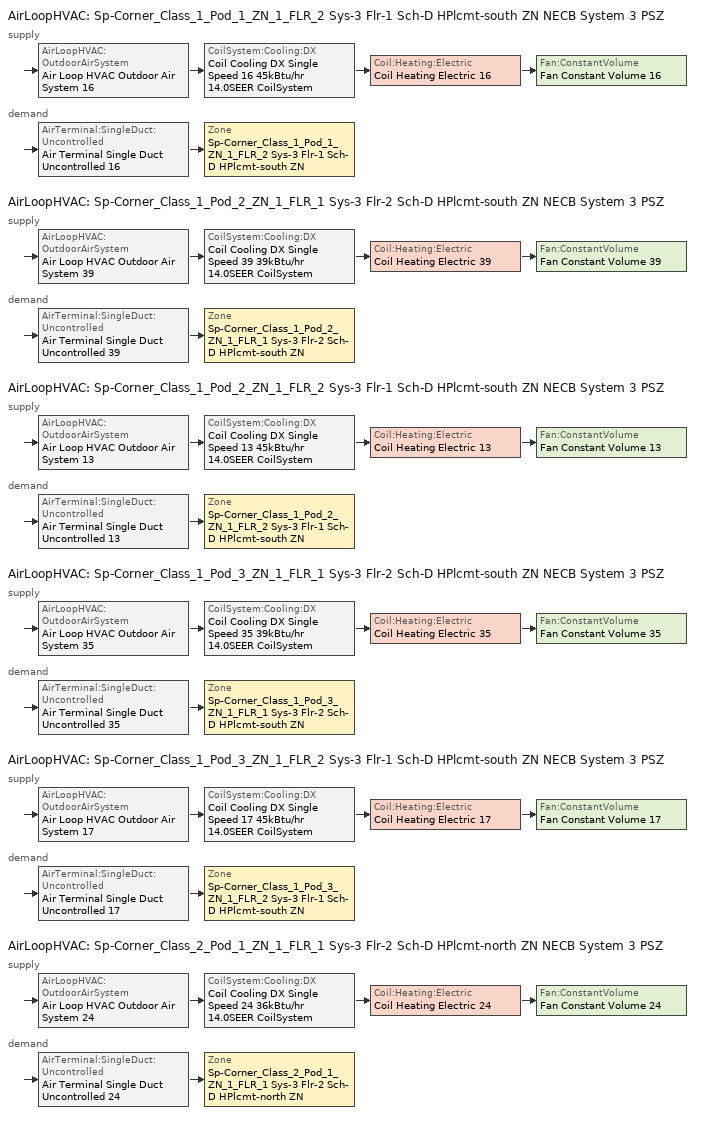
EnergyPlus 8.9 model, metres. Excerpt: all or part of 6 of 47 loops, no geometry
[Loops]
AirLoopHVAC 'Sp-Corner_Class_1_Pod_1_ZN_1_FLR_2 Sys-3 Flr-1 Sch-D HPlcmt-south ZN NECB System 3 PSZ'
 supply: AirLoopHVAC:OutdoorAirSystem 'Air Loop HVAC Outdoor Air System 16' > CoilSystem:Cooling:DX 'Coil Cooling DX Single Speed 16 45kBtu/hr 14.0SEER CoilSystem' > Coil:Heating:Electric 'Coil Heating Electric 16' > Fan:ConstantVolume 'Fan Constant Volume 16'
 demand: AirTerminal:SingleDuct:Uncontrolled 'Air Terminal Single Duct Uncontrolled 16' > Zone 'Sp-Corner_Class_1_Pod_1_ZN_1_FLR_2 Sys-3 Flr-1 Sch-D HPlcmt-south ZN'
AirLoopHVAC 'Sp-Corner_Class_1_Pod_2_ZN_1_FLR_1 Sys-3 Flr-2 Sch-D HPlcmt-south ZN NECB System 3 PSZ'
 supply: AirLoopHVAC:OutdoorAirSystem 'Air Loop HVAC Outdoor Air System 39' > CoilSystem:Cooling:DX 'Coil Cooling DX Single Speed 39 39kBtu/hr 14.0SEER CoilSystem' > Coil:Heating:Electric 'Coil Heating Electric 39' > Fan:ConstantVolume 'Fan Constant Volume 39'
 demand: AirTerminal:SingleDuct:Uncontrolled 'Air Terminal Single Duct Uncontrolled 39' > Zone 'Sp-Corner_Class_1_Pod_2_ZN_1_FLR_1 Sys-3 Flr-2 Sch-D HPlcmt-south ZN'
AirLoopHVAC 'Sp-Corner_Class_1_Pod_2_ZN_1_FLR_2 Sys-3 Flr-1 Sch-D HPlcmt-south ZN NECB System 3 PSZ'
 supply: AirLoopHVAC:OutdoorAirSystem 'Air Loop HVAC Outdoor Air System 13' > CoilSystem:Cooling:DX 'Coil Cooling DX Single Speed 13 45kBtu/hr 14.0SEER CoilSystem' > Coil:Heating:Electric 'Coil Heating Electric 13' > Fan:ConstantVolume 'Fan Constant Volume 13'
 demand: AirTerminal:SingleDuct:Uncontrolled 'Air Terminal Single Duct Uncontrolled 13' > Zone 'Sp-Corner_Class_1_Pod_2_ZN_1_FLR_2 Sys-3 Flr-1 Sch-D HPlcmt-south ZN'
AirLoopHVAC 'Sp-Corner_Class_1_Pod_3_ZN_1_FLR_1 Sys-3 Flr-2 Sch-D HPlcmt-south ZN NECB System 3 PSZ'
 supply: AirLoopHVAC:OutdoorAirSystem 'Air Loop HVAC Outdoor Air System 35' > CoilSystem:Cooling:DX 'Coil Cooling DX Single Speed 35 39kBtu/hr 14.0SEER CoilSystem' > Coil:Heating:Electric 'Coil Heating Electric 35' > Fan:ConstantVolume 'Fan Constant Volume 35'
 demand: AirTerminal:SingleDuct:Uncontrolled 'Air Terminal Single Duct Uncontrolled 35' > Zone 'Sp-Corner_Class_1_Pod_3_ZN_1_FLR_1 Sys-3 Flr-2 Sch-D HPlcmt-south ZN'
AirLoopHVAC 'Sp-Corner_Class_1_Pod_3_ZN_1_FLR_2 Sys-3 Flr-1 Sch-D HPlcmt-south ZN NECB System 3 PSZ'
 supply: AirLoopHVAC:OutdoorAirSystem 'Air Loop HVAC Outdoor Air System 17' > CoilSystem:Cooling:DX 'Coil Cooling DX Single Speed 17 45kBtu/hr 14.0SEER CoilSystem' > Coil:Heating:Electric 'Coil Heating Electric 17' > Fan:ConstantVolume 'Fan Constant Volume 17'
 demand: AirTerminal:SingleDuct:Uncontrolled 'Air Terminal Single Duct Uncontrolled 17' > Zone 'Sp-Corner_Class_1_Pod_3_ZN_1_FLR_2 Sys-3 Flr-1 Sch-D HPlcmt-south ZN'
AirLoopHVAC 'Sp-Corner_Class_2_Pod_1_ZN_1_FLR_1 Sys-3 Flr-2 Sch-D HPlcmt-north ZN NECB System 3 PSZ'
 supply: AirLoopHVAC:OutdoorAirSystem 'Air Loop HVAC Outdoor Air System 24' > CoilSystem:Cooling:DX 'Coil Cooling DX Single Speed 24 36kBtu/hr 14.0SEER CoilSystem' > Coil:Heating:Electric 'Coil Heating Electric 24' > Fan:ConstantVolume 'Fan Constant Volume 24'
 demand: AirTerminal:SingleDuct:Uncontrolled 'Air Terminal Single Duct Uncontrolled 24' > Zone 'Sp-Corner_Class_2_Pod_1_ZN_1_FLR_1 Sys-3 Flr-2 Sch-D HPlcmt-north ZN'
[DesignSpecification:OutdoorAir]
Space Function Classroom/lecture/training Ventilation: Outdoor Air Method=Sum; Outdoor Air Flow per Person {m3/s-person}=0; Outdoor Air Flow per Zone Floor Area {m3/s-m2}=0.00278384; Outdoor Air Flow per Zone {m3/s}=0; Outdoor Air Flow Air Changes per Hour {1/hr}=0
[DesignSpecification:ZoneAirDistribution] Zone Air Distribution Effectiveness in Cooling Mode=1; Zone Air Distribution Effectiveness in Heating Mode=1
Sp-Corner_Class_1_Pod_1_ZN_1_FLR_2 Sys-3 Flr-1 Sch-D HPlcmt-south ZN Design Spec Zone Air Dist; Sp-Corner_Class_1_Pod_2_ZN_1_FLR_1 Sys-3 Flr-2 Sch-D HPlcmt-south ZN Design Spec Zone Air Dist; Sp-Corner_Class_1_Pod_2_ZN_1_FLR_2 Sys-3 Flr-1 Sch-D HPlcmt-south ZN Design Spec Zone Air Dist; Sp-Corner_Class_1_Pod_3_ZN_1_FLR_1 Sys-3 Flr-2 Sch-D HPlcmt-south ZN Design Spec Zone Air Dist; Sp-Corner_Class_1_Pod_3_ZN_1_FLR_2 Sys-3 Flr-1 Sch-D HPlcmt-south ZN Design Spec Zone Air Dist; Sp-Corner_Class_2_Pod_1_ZN_1_FLR_1 Sys-3 Flr-2 Sch-D HPlcmt-north ZN Design Spec Zone Air Dist
[Sizing:Zone] Zone Cooling Design Supply Air Temperature Input Method=SupplyAirTemperature; Zone Cooling Design Supply Air Temperature {C}=13; Zone Cooling Design Supply Air Temperature Difference {deltaC}=11.11; Zone Heating Design Supply Air Temperature Input Method=SupplyAirTemperature; Zone Heating Design Supply Air Temperature {C}=43; Zone Heating Design Supply Air Temperature Difference {deltaC}=11.11; Zone Cooling Design Supply Air Humidity Ratio {kgWater/kgDryAir}=0.0085; Zone Heating Design Supply Air Humidity Ratio {kgWater/kgDryAir}=0.008; Design Specification Outdoor Air Object=Space Function Classroom/lecture/training Ventilation; Zone Heating Sizing Factor=1.3; Zone Cooling Sizing Factor=1.1; Cooling Design Air Flow Method=DesignDay; Cooling Design Air Flow Rate {m3/s}=0; Cooling Minimum Air Flow per Zone Floor Area {m3/s-m2}=0.000762; Cooling Minimum Air Flow {m3/s}=0; Cooling Minimum Air Flow Fraction=0; Heating Design Air Flow Method=DesignDay; Heating Design Air Flow Rate {m3/s}=0; Heating Maximum Air Flow per Zone Floor Area {m3/s-m2}=0.002032; Heating Maximum Air Flow {m3/s}=0.141576; Heating Maximum Air Flow Fraction=0.3; Account for Dedicated Outdoor Air System=No
Name | Design Specification Zone Air Distribution Object
Sp-Corner_Class_1_Pod_1_ZN_1_FLR_2 Sys-3 Flr-1 Sch-D HPlcmt-south ZN | Sp-Corner_Class_1_Pod_1_ZN_1_FLR_2 Sys-3 Flr-1 Sch-D HPlcmt-south ZN Design Spec Zone Air Dist
Sp-Corner_Class_1_Pod_2_ZN_1_FLR_1 Sys-3 Flr-2 Sch-D HPlcmt-south ZN | Sp-Corner_Class_1_Pod_2_ZN_1_FLR_1 Sys-3 Flr-2 Sch-D HPlcmt-south ZN Design Spec Zone Air Dist
Sp-Corner_Class_1_Pod_2_ZN_1_FLR_2 Sys-3 Flr-1 Sch-D HPlcmt-south ZN | Sp-Corner_Class_1_Pod_2_ZN_1_FLR_2 Sys-3 Flr-1 Sch-D HPlcmt-south ZN Design Spec Zone Air Dist
Sp-Corner_Class_1_Pod_3_ZN_1_FLR_1 Sys-3 Flr-2 Sch-D HPlcmt-south ZN | Sp-Corner_Class_1_Pod_3_ZN_1_FLR_1 Sys-3 Flr-2 Sch-D HPlcmt-south ZN Design Spec Zone Air Dist
Sp-Corner_Class_1_Pod_3_ZN_1_FLR_2 Sys-3 Flr-1 Sch-D HPlcmt-south ZN | Sp-Corner_Class_1_Pod_3_ZN_1_FLR_2 Sys-3 Flr-1 Sch-D HPlcmt-south ZN Design Spec Zone Air Dist
Sp-Corner_Class_2_Pod_1_ZN_1_FLR_1 Sys-3 Flr-2 Sch-D HPlcmt-north ZN | Sp-Corner_Class_2_Pod_1_ZN_1_FLR_1 Sys-3 Flr-2 Sch-D HPlcmt-north ZN Design Spec Zone Air Dist
[Sizing:System] Type of Load to Size On=Sensible; Design Outdoor Air Flow Rate {m3/s}=Autosize; Central Heating Maximum System Air Flow Ratio=1; Preheat Design Temperature {C}=7; Preheat Design Humidity Ratio {kgWater/kgDryAir}=0.008; Precool Design Temperature {C}=13; Precool Design Humidity Ratio {kgWater/kgDryAir}=0.008; Central Cooling Design Supply Air Temperature {C}=13; Central Heating Design Supply Air Temperature {C}=43; Type of Zone Sum to Use=NonCoincident; 100% Outdoor Air in Cooling=No; 100% Outdoor Air in Heating=No; Central Cooling Design Supply Air Humidity Ratio {kgWater/kgDryAir}=0.0085; Central Heating Design Supply Air Humidity Ratio {kgWater/kgDryAir}=0.008; Cooling Supply Air Flow Rate Method=DesignDay; Cooling Supply Air Flow Rate {m3/s}=0; Cooling Supply Air Flow Rate Per Floor Area {m3/s-m2}=0.00996765; Cooling Fraction of Autosized Cooling Supply Air Flow Rate=1; Cooling Supply Air Flow Rate Per Unit Cooling Capacity {m3/s-W}=3.94755e-05; Heating Supply Air Flow Rate Method=DesignDay; Heating Supply Air Flow Rate {m3/s}=0; Heating Supply Air Flow Rate Per Floor Area {m3/s-m2}=0.00996765; Heating Fraction of Autosized Heating Supply Air Flow Rate=1; Heating Fraction of Autosized Cooling Supply Air Flow Rate=1; Heating Supply Air Flow Rate Per Unit Heating Capacity {m3/s-W}=3.15882e-05; System Outdoor Air Method=ZoneSum; Zone Maximum Outdoor Air Fraction=1; Cooling Design Capacity Method=CoolingDesignCapacity; Cooling Design Capacity {W}=Autosize; Cooling Design Capacity Per Floor Area {W/m2}=234.7; Fraction of Autosized Cooling Design Capacity=1; Heating Design Capacity Method=HeatingDesignCapacity; Heating Design Capacity {W}=Autosize; Heating Design Capacity Per Floor Area {W/m2}=157; Fraction of Autosized Heating Design Capacity=1; Central Cooling Capacity Control Method=OnOff
Sp-Corner_Class_1_Pod_1_ZN_1_FLR_2 Sys-3 Flr-1 Sch-D HPlcmt-south ZN NECB System 3 PSZ; Sp-Corner_Class_1_Pod_2_ZN_1_FLR_1 Sys-3 Flr-2 Sch-D HPlcmt-south ZN NECB System 3 PSZ; Sp-Corner_Class_1_Pod_2_ZN_1_FLR_2 Sys-3 Flr-1 Sch-D HPlcmt-south ZN NECB System 3 PSZ; Sp-Corner_Class_1_Pod_3_ZN_1_FLR_1 Sys-3 Flr-2 Sch-D HPlcmt-south ZN NECB System 3 PSZ; Sp-Corner_Class_1_Pod_3_ZN_1_FLR_2 Sys-3 Flr-1 Sch-D HPlcmt-south ZN NECB System 3 PSZ; Sp-Corner_Class_2_Pod_1_ZN_1_FLR_1 Sys-3 Flr-2 Sch-D HPlcmt-north ZN NECB System 3 PSZ
[ZoneControl:Thermostat]
Name | Zone or ZoneList | Control Type Schedule | Control 1
Sp-Corner_Class_1_Pod_1_ZN_1_FLR_2 Sys-3 Flr-1 Sch-D HPlcmt-south ZN Thermostat | Sp-Corner_Class_1_Pod_1_ZN_1_FLR_2 Sys-3 Flr-1 Sch-D HPlcmt-south ZN | Sp-Corner_Class_1_Pod_1_ZN_1_FLR_2 Sys-3 Flr-1 Sch-D HPlcmt-south ZN Thermostat Schedule | Space Function Classroom/lecture/training Thermostat 34
Sp-Corner_Class_1_Pod_2_ZN_1_FLR_1 Sys-3 Flr-2 Sch-D HPlcmt-south ZN Thermostat | Sp-Corner_Class_1_Pod_2_ZN_1_FLR_1 Sys-3 Flr-2 Sch-D HPlcmt-south ZN | Sp-Corner_Class_1_Pod_2_ZN_1_FLR_1 Sys-3 Flr-2 Sch-D HPlcmt-south ZN Thermostat Schedule | Space Function Classroom/lecture/training Thermostat 48
Sp-Corner_Class_1_Pod_2_ZN_1_FLR_2 Sys-3 Flr-1 Sch-D HPlcmt-south ZN Thermostat | Sp-Corner_Class_1_Pod_2_ZN_1_FLR_2 Sys-3 Flr-1 Sch-D HPlcmt-south ZN | Sp-Corner_Class_1_Pod_2_ZN_1_FLR_2 Sys-3 Flr-1 Sch-D HPlcmt-south ZN Thermostat Schedule | Space Function Classroom/lecture/training Thermostat 31
Sp-Corner_Class_1_Pod_3_ZN_1_FLR_1 Sys-3 Flr-2 Sch-D HPlcmt-south ZN Thermostat | Sp-Corner_Class_1_Pod_3_ZN_1_FLR_1 Sys-3 Flr-2 Sch-D HPlcmt-south ZN | Sp-Corner_Class_1_Pod_3_ZN_1_FLR_1 Sys-3 Flr-2 Sch-D HPlcmt-south ZN Thermostat Schedule | Space Function Classroom/lecture/training Thermostat 44
Sp-Corner_Class_1_Pod_3_ZN_1_FLR_2 Sys-3 Flr-1 Sch-D HPlcmt-south ZN Thermostat | Sp-Corner_Class_1_Pod_3_ZN_1_FLR_2 Sys-3 Flr-1 Sch-D HPlcmt-south ZN | Sp-Corner_Class_1_Pod_3_ZN_1_FLR_2 Sys-3 Flr-1 Sch-D HPlcmt-south ZN Thermostat Schedule | Space Function Classroom/lecture/training Thermostat 35
Sp-Corner_Class_2_Pod_1_ZN_1_FLR_1 Sys-3 Flr-2 Sch-D HPlcmt-north ZN Thermostat | Sp-Corner_Class_2_Pod_1_ZN_1_FLR_1 Sys-3 Flr-2 Sch-D HPlcmt-north ZN | Sp-Corner_Class_2_Pod_1_ZN_1_FLR_1 Sys-3 Flr-2 Sch-D HPlcmt-north ZN Thermostat Schedule | Space Function Classroom/lecture/training Thermostat 38
[ThermostatSetpoint:DualSetpoint] Heating Setpoint Temperature Schedule=NECB-D-Thermostat Setpoint-Heating; Cooling Setpoint Temperature Schedule=NECB-D-Thermostat Setpoint-Cooling
Space Function Classroom/lecture/training Thermostat 34; Space Function Classroom/lecture/training Thermostat 48; Space Function Classroom/lecture/training Thermostat 31; Space Function Classroom/lecture/training Thermostat 44; Space Function Classroom/lecture/training Thermostat 35; Space Function Classroom/lecture/training Thermostat 38
[ZoneHVAC:Baseboard:Convective:Electric] Availability Schedule=Always On Discrete; Heating Design Capacity {W}=Autosize; Efficiency=1
Zone HVAC Baseboard Convective Electric 16; Zone HVAC Baseboard Convective Electric 39; Zone HVAC Baseboard Convective Electric 13; Zone HVAC Baseboard Convective Electric 35; Zone HVAC Baseboard Convective Electric 17; Zone HVAC Baseboard Convective Electric 24
[AirTerminal:SingleDuct:Uncontrolled] Availability Schedule=Always On Discrete; Maximum Air Flow Rate {m3/s}=AutoSize
Air Terminal Single Duct Uncontrolled 16; Air Terminal Single Duct Uncontrolled 39; Air Terminal Single Duct Uncontrolled 13; Air Terminal Single Duct Uncontrolled 35; Air Terminal Single Duct Uncontrolled 17; Air Terminal Single Duct Uncontrolled 24
[Zone equipment]
Sp-Corner_Class_1_Pod_1_ZN_1_FLR_2 Sys-3 Flr-1 Sch-D HPlcmt-south ZN: Air Terminal Single Duct Uncontrolled 16, Zone HVAC Baseboard Convective Electric 16
Sp-Corner_Class_1_Pod_2_ZN_1_FLR_1 Sys-3 Flr-2 Sch-D HPlcmt-south ZN: Air Terminal Single Duct Uncontrolled 39, Zone HVAC Baseboard Convective Electric 39
Sp-Corner_Class_1_Pod_2_ZN_1_FLR_2 Sys-3 Flr-1 Sch-D HPlcmt-south ZN: Air Terminal Single Duct Uncontrolled 13, Zone HVAC Baseboard Convective Electric 13
Sp-Corner_Class_1_Pod_3_ZN_1_FLR_1 Sys-3 Flr-2 Sch-D HPlcmt-south ZN: Air Terminal Single Duct Uncontrolled 35, Zone HVAC Baseboard Convective Electric 35
Sp-Corner_Class_1_Pod_3_ZN_1_FLR_2 Sys-3 Flr-1 Sch-D HPlcmt-south ZN: Air Terminal Single Duct Uncontrolled 17, Zone HVAC Baseboard Convective Electric 17
Sp-Corner_Class_2_Pod_1_ZN_1_FLR_1 Sys-3 Flr-2 Sch-D HPlcmt-north ZN: Air Terminal Single Duct Uncontrolled 24, Zone HVAC Baseboard Convective Electric 24
[Fan:ConstantVolume] Fan Total Efficiency=0.39975; Pressure Rise {Pa}=640; Maximum Flow Rate {m3/s}=AutoSize; Motor Efficiency=0.615; Motor In Airstream Fraction=1
Name | Availability Schedule
Fan Constant Volume 16 | Sp-Corner_Class_1_Pod_1_ZN_1_FLR_2 Sys-3 Flr-1 Sch-D HPlcmt-south ZN NECB System 3 PSZ Occ Sch
Fan Constant Volume 39 | Sp-Corner_Class_1_Pod_2_ZN_1_FLR_1 Sys-3 Flr-2 Sch-D HPlcmt-south ZN NECB System 3 PSZ Occ Sch
Fan Constant Volume 13 | Sp-Corner_Class_1_Pod_2_ZN_1_FLR_2 Sys-3 Flr-1 Sch-D HPlcmt-south ZN NECB System 3 PSZ Occ Sch
Fan Constant Volume 35 | Sp-Corner_Class_1_Pod_3_ZN_1_FLR_1 Sys-3 Flr-2 Sch-D HPlcmt-south ZN NECB System 3 PSZ Occ Sch
Fan Constant Volume 17 | Sp-Corner_Class_1_Pod_3_ZN_1_FLR_2 Sys-3 Flr-1 Sch-D HPlcmt-south ZN NECB System 3 PSZ Occ Sch
Fan Constant Volume 24 | Sp-Corner_Class_2_Pod_1_ZN_1_FLR_1 Sys-3 Flr-2 Sch-D HPlcmt-north ZN NECB System 3 PSZ Occ Sch
[Coil:Cooling:DX:SingleSpeed] Availability Schedule=Always On Discrete; Gross Rated Total Cooling Capacity {W}=Autosize; Gross Rated Sensible Heat Ratio=Autosize; Gross Rated Cooling COP {W/W}=3.8248; Rated Air Flow Rate {m3/s}=Autosize; Rated Evaporator Fan Power Per Volume Flow Rate {W/(m3/s)}=773.3; Condenser Type=AirCooled; Evaporative Condenser Effectiveness=0; Evaporative Condenser Air Flow Rate {m3/s}=Autosize; Evaporative Condenser Pump Rated Power Consumption {W}=Autosize; Crankcase Heater Capacity {W}=0; Maximum Outdoor Dry-Bulb Temperature for Crankcase Heater Operation {C}=0; Basin Heater Capacity {W/K}=0; Basin Heater Setpoint Temperature {C}=10
Name | Total Cooling Capacity Function of Temperature Curve | Total Cooling Capacity Function of Flow Fraction Curve | Energy Input Ratio Function of Temperature Curve | Energy Input Ratio Function of Flow Fraction Curve | Part Load Fraction Correlation Curve
Coil Cooling DX Single Speed 16 45kBtu/hr 14.0SEER | DXCOOL-NECB2011-REF-CAPFT 7 | DXCOOL-NECB2011-REF-CAPFFLOW 7 | DXCOOL-NECB2011-REF-COOLEIRFT 7 | DXCOOL-NECB2011-REF-COOLEIRFFLOW 7 | DXCOOL-NECB2011-REF-COOLPLFFPLR 7
Coil Cooling DX Single Speed 39 39kBtu/hr 14.0SEER | DXCOOL-NECB2011-REF-CAPFT 32 | DXCOOL-NECB2011-REF-CAPFFLOW 32 | DXCOOL-NECB2011-REF-COOLEIRFT 32 | DXCOOL-NECB2011-REF-COOLEIRFFLOW 32 | DXCOOL-NECB2011-REF-COOLPLFFPLR 32
Coil Cooling DX Single Speed 13 45kBtu/hr 14.0SEER | DXCOOL-NECB2011-REF-CAPFT 4 | DXCOOL-NECB2011-REF-CAPFFLOW 4 | DXCOOL-NECB2011-REF-COOLEIRFT 4 | DXCOOL-NECB2011-REF-COOLEIRFFLOW 4 | DXCOOL-NECB2011-REF-COOLPLFFPLR 4
Coil Cooling DX Single Speed 35 39kBtu/hr 14.0SEER | DXCOOL-NECB2011-REF-CAPFT 28 | DXCOOL-NECB2011-REF-CAPFFLOW 28 | DXCOOL-NECB2011-REF-COOLEIRFT 28 | DXCOOL-NECB2011-REF-COOLEIRFFLOW 28 | DXCOOL-NECB2011-REF-COOLPLFFPLR 28
Coil Cooling DX Single Speed 17 45kBtu/hr 14.0SEER | DXCOOL-NECB2011-REF-CAPFT 8 | DXCOOL-NECB2011-REF-CAPFFLOW 8 | DXCOOL-NECB2011-REF-COOLEIRFT 8 | DXCOOL-NECB2011-REF-COOLEIRFFLOW 8 | DXCOOL-NECB2011-REF-COOLPLFFPLR 8
Coil Cooling DX Single Speed 24 36kBtu/hr 14.0SEER | DXCOOL-NECB2011-REF-CAPFT 16 | DXCOOL-NECB2011-REF-CAPFFLOW 16 | DXCOOL-NECB2011-REF-COOLEIRFT 16 | DXCOOL-NECB2011-REF-COOLEIRFFLOW 16 | DXCOOL-NECB2011-REF-COOLPLFFPLR 16
[Coil:Heating:Electric] Availability Schedule=Always On Discrete; Efficiency=1; Nominal Capacity {W}=Autosize
Coil Heating Electric 16; Coil Heating Electric 39; Coil Heating Electric 13; Coil Heating Electric 35; Coil Heating Electric 17; Coil Heating Electric 24
[CoilSystem:Cooling:DX] Availability Schedule=Always On Discrete
Name | Cooling Coil
Coil Cooling DX Single Speed 16 45kBtu/hr 14.0SEER CoilSystem | Coil Cooling DX Single Speed 16 45kBtu/hr 14.0SEER
Coil Cooling DX Single Speed 39 39kBtu/hr 14.0SEER CoilSystem | Coil Cooling DX Single Speed 39 39kBtu/hr 14.0SEER
Coil Cooling DX Single Speed 13 45kBtu/hr 14.0SEER CoilSystem | Coil Cooling DX Single Speed 13 45kBtu/hr 14.0SEER
Coil Cooling DX Single Speed 35 39kBtu/hr 14.0SEER CoilSystem | Coil Cooling DX Single Speed 35 39kBtu/hr 14.0SEER
Coil Cooling DX Single Speed 17 45kBtu/hr 14.0SEER CoilSystem | Coil Cooling DX Single Speed 17 45kBtu/hr 14.0SEER
Coil Cooling DX Single Speed 24 36kBtu/hr 14.0SEER CoilSystem | Coil Cooling DX Single Speed 24 36kBtu/hr 14.0SEER
[Controller:OutdoorAir] Minimum Outdoor Air Flow Rate {m3/s}=0; Maximum Outdoor Air Flow Rate {m3/s}=Autosize; Economizer Control Type=NoEconomizer; Economizer Control Action Type=ModulateFlow; Economizer Maximum Limit Dry-Bulb Temperature {C}=28; Economizer Maximum Limit Enthalpy {J/kg}=64000; Economizer Minimum Limit Dry-Bulb Temperature {C}=-100; Lockout Type=NoLockout; Minimum Limit Type=FixedMinimum; High Humidity Control=No; Control High Indoor Humidity Based on Outdoor Humidity Ratio=Yes; Heat Recovery Bypass Control Type=BypassWhenWithinEconomizerLimits
Name | Minimum Outdoor Air Schedule | Mechanical Ventilation Controller
Controller Outdoor Air 16 | Sp-Corner_Class_1_Pod_1_ZN_1_FLR_2 Sys-3 Flr-1 Sch-D HPlcmt-south ZN NECB System 3 PSZ Occ Sch | Controller Mechanical Ventilation 16
Controller Outdoor Air 39 | Sp-Corner_Class_1_Pod_2_ZN_1_FLR_1 Sys-3 Flr-2 Sch-D HPlcmt-south ZN NECB System 3 PSZ Occ Sch | Controller Mechanical Ventilation 39
Controller Outdoor Air 13 | Sp-Corner_Class_1_Pod_2_ZN_1_FLR_2 Sys-3 Flr-1 Sch-D HPlcmt-south ZN NECB System 3 PSZ Occ Sch | Controller Mechanical Ventilation 13
Controller Outdoor Air 35 | Sp-Corner_Class_1_Pod_3_ZN_1_FLR_1 Sys-3 Flr-2 Sch-D HPlcmt-south ZN NECB System 3 PSZ Occ Sch | Controller Mechanical Ventilation 35
Controller Outdoor Air 17 | Sp-Corner_Class_1_Pod_3_ZN_1_FLR_2 Sys-3 Flr-1 Sch-D HPlcmt-south ZN NECB System 3 PSZ Occ Sch | Controller Mechanical Ventilation 17
Controller Outdoor Air 24 | Sp-Corner_Class_2_Pod_1_ZN_1_FLR_1 Sys-3 Flr-2 Sch-D HPlcmt-north ZN NECB System 3 PSZ Occ Sch | Controller Mechanical Ventilation 24
[Controller:MechanicalVentilation] Demand Controlled Ventilation=No; System Outdoor Air Method=ZoneSum; Design Specification Outdoor Air Object Name 1=Space Function Classroom/lecture/training Ventilation
Name | Availability Schedule | Zone 1 | Design Specification Zone Air Distribution Object Name 1
Controller Mechanical Ventilation 16 | Sp-Corner_Class_1_Pod_1_ZN_1_FLR_2 Sys-3 Flr-1 Sch-D HPlcmt-south ZN NECB System 3 PSZ Occ Sch | Sp-Corner_Class_1_Pod_1_ZN_1_FLR_2 Sys-3 Flr-1 Sch-D HPlcmt-south ZN | Sp-Corner_Class_1_Pod_1_ZN_1_FLR_2 Sys-3 Flr-1 Sch-D HPlcmt-south ZN Design Spec Zone Air Dist
Controller Mechanical Ventilation 39 | Sp-Corner_Class_1_Pod_2_ZN_1_FLR_1 Sys-3 Flr-2 Sch-D HPlcmt-south ZN NECB System 3 PSZ Occ Sch | Sp-Corner_Class_1_Pod_2_ZN_1_FLR_1 Sys-3 Flr-2 Sch-D HPlcmt-south ZN | Sp-Corner_Class_1_Pod_2_ZN_1_FLR_1 Sys-3 Flr-2 Sch-D HPlcmt-south ZN Design Spec Zone Air Dist
Controller Mechanical Ventilation 13 | Sp-Corner_Class_1_Pod_2_ZN_1_FLR_2 Sys-3 Flr-1 Sch-D HPlcmt-south ZN NECB System 3 PSZ Occ Sch | Sp-Corner_Class_1_Pod_2_ZN_1_FLR_2 Sys-3 Flr-1 Sch-D HPlcmt-south ZN | Sp-Corner_Class_1_Pod_2_ZN_1_FLR_2 Sys-3 Flr-1 Sch-D HPlcmt-south ZN Design Spec Zone Air Dist
Controller Mechanical Ventilation 35 | Sp-Corner_Class_1_Pod_3_ZN_1_FLR_1 Sys-3 Flr-2 Sch-D HPlcmt-south ZN NECB System 3 PSZ Occ Sch | Sp-Corner_Class_1_Pod_3_ZN_1_FLR_1 Sys-3 Flr-2 Sch-D HPlcmt-south ZN | Sp-Corner_Class_1_Pod_3_ZN_1_FLR_1 Sys-3 Flr-2 Sch-D HPlcmt-south ZN Design Spec Zone Air Dist
Controller Mechanical Ventilation 17 | Sp-Corner_Class_1_Pod_3_ZN_1_FLR_2 Sys-3 Flr-1 Sch-D HPlcmt-south ZN NECB System 3 PSZ Occ Sch | Sp-Corner_Class_1_Pod_3_ZN_1_FLR_2 Sys-3 Flr-1 Sch-D HPlcmt-south ZN | Sp-Corner_Class_1_Pod_3_ZN_1_FLR_2 Sys-3 Flr-1 Sch-D HPlcmt-south ZN Design Spec Zone Air Dist
Controller Mechanical Ventilation 24 | Sp-Corner_Class_2_Pod_1_ZN_1_FLR_1 Sys-3 Flr-2 Sch-D HPlcmt-north ZN NECB System 3 PSZ Occ Sch | Sp-Corner_Class_2_Pod_1_ZN_1_FLR_1 Sys-3 Flr-2 Sch-D HPlcmt-north ZN | Sp-Corner_Class_2_Pod_1_ZN_1_FLR_1 Sys-3 Flr-2 Sch-D HPlcmt-north ZN Design Spec Zone Air Dist
[AirLoopHVAC] Design Supply Air Flow Rate {m3/s}=AutoSize
Sp-Corner_Class_1_Pod_1_ZN_1_FLR_2 Sys-3 Flr-1 Sch-D HPlcmt-south ZN NECB System 3 PSZ; Sp-Corner_Class_1_Pod_2_ZN_1_FLR_1 Sys-3 Flr-2 Sch-D HPlcmt-south ZN NECB System 3 PSZ; Sp-Corner_Class_1_Pod_2_ZN_1_FLR_2 Sys-3 Flr-1 Sch-D HPlcmt-south ZN NECB System 3 PSZ; Sp-Corner_Class_1_Pod_3_ZN_1_FLR_1 Sys-3 Flr-2 Sch-D HPlcmt-south ZN NECB System 3 PSZ; Sp-Corner_Class_1_Pod_3_ZN_1_FLR_2 Sys-3 Flr-1 Sch-D HPlcmt-south ZN NECB System 3 PSZ; Sp-Corner_Class_2_Pod_1_ZN_1_FLR_1 Sys-3 Flr-2 Sch-D HPlcmt-north ZN NECB System 3 PSZ
[SetpointManager:SingleZone:Reheat] Control Variable=Temperature; Minimum Supply Air Temperature {C}=13; Maximum Supply Air Temperature {C}=43
Name | Control Zone
Setpoint Manager Single Zone Reheat 16 | Sp-Corner_Class_1_Pod_1_ZN_1_FLR_2 Sys-3 Flr-1 Sch-D HPlcmt-south ZN
Setpoint Manager Single Zone Reheat 39 | Sp-Corner_Class_1_Pod_2_ZN_1_FLR_1 Sys-3 Flr-2 Sch-D HPlcmt-south ZN
Setpoint Manager Single Zone Reheat 13 | Sp-Corner_Class_1_Pod_2_ZN_1_FLR_2 Sys-3 Flr-1 Sch-D HPlcmt-south ZN
Setpoint Manager Single Zone Reheat 35 | Sp-Corner_Class_1_Pod_3_ZN_1_FLR_1 Sys-3 Flr-2 Sch-D HPlcmt-south ZN
Setpoint Manager Single Zone Reheat 17 | Sp-Corner_Class_1_Pod_3_ZN_1_FLR_2 Sys-3 Flr-1 Sch-D HPlcmt-south ZN
Setpoint Manager Single Zone Reheat 24 | Sp-Corner_Class_2_Pod_1_ZN_1_FLR_1 Sys-3 Flr-2 Sch-D HPlcmt-north ZN
[SetpointManager:MixedAir] Control Variable=Temperature
Node 221 OS Default SPM; Node 220 OS Default SPM; Node 219 OS Default SPM; Node 474 OS Default SPM; Node 473 OS Default SPM; Node 472 OS Default SPM; Node 188 OS Default SPM; Node 187 OS Default SPM; Node 186 OS Default SPM; Node 430 OS Default SPM; Node 429 OS Default SPM; Node 428 OS Default SPM; Node 232 OS Default SPM; Node 231 OS Default SPM; Node 230 OS Default SPM; Node 309 OS Default SPM; Node 308 OS Default SPM; Node 307 OS Default SPM
[Schedule:Day:Interval]
NECB-D-Thermostat Setpoint-Heating Sun|Hol Day; NECB-D-Thermostat Setpoint-Heating Sat Day: No, 24:00, 18
NECB-D-Thermostat Setpoint-Heating Default|Wkdy Day; NECB-D-Thermostat Setpoint-Heating Default: No, 07:00, 18, 08:00, 20, 23:00, 22, 24:00, 18
NECB-D-Thermostat Setpoint-Cooling Sun|Hol Day; NECB-D-Thermostat Setpoint-Cooling Sat Day: No, 24:00, 35
NECB-D-Thermostat Setpoint-Cooling Default|Wkdy Day; NECB-D-Thermostat Setpoint-Cooling Default: No, 07:00, 35, 23:00, 24, 24:00, 35
Sp-Corner_Class_1_Pod_1_ZN_1_FLR_2 Sys-3 Flr-1 Sch-D HPlcmt-south ZN NECB System 3 PSZ Occ Sch Sunday; Sp-Corner_Class_1_Pod_1_ZN_1_FLR_2 Sys-3 Flr-1 Sch-D HPlcmt-south ZN NECB System 3 PSZ Occ Sch Saturday; Sp-Corner_Class_1_Pod_2_ZN_1_FLR_1 Sys-3 Flr-2 Sch-D HPlcmt-south ZN NECB System 3 PSZ Occ Sch Sunday; Sp-Corner_Class_1_Pod_2_ZN_1_FLR_1 Sys-3 Flr-2 Sch-D HPlcmt-south ZN NECB System 3 PSZ Occ Sch Saturday; Sp-Corner_Class_1_Pod_2_ZN_1_FLR_2 Sys-3 Flr-1 Sch-D HPlcmt-south ZN NECB System 3 PSZ Occ Sch Sunday; Sp-Corner_Class_1_Pod_2_ZN_1_FLR_2 Sys-3 Flr-1 Sch-D HPlcmt-south ZN NECB System 3 PSZ Occ Sch Saturday; Sp-Corner_Class_1_Pod_3_ZN_1_FLR_1 Sys-3 Flr-2 Sch-D HPlcmt-south ZN NECB System 3 PSZ Occ Sch Sunday; Sp-Corner_Class_1_Pod_3_ZN_1_FLR_1 Sys-3 Flr-2 Sch-D HPlcmt-south ZN NECB System 3 PSZ Occ Sch Saturday; Sp-Corner_Class_1_Pod_3_ZN_1_FLR_2 Sys-3 Flr-1 Sch-D HPlcmt-south ZN NECB System 3 PSZ Occ Sch Sunday; Sp-Corner_Class_1_Pod_3_ZN_1_FLR_2 Sys-3 Flr-1 Sch-D HPlcmt-south ZN NECB System 3 PSZ Occ Sch Saturday; Sp-Corner_Class_2_Pod_1_ZN_1_FLR_1 Sys-3 Flr-2 Sch-D HPlcmt-north ZN NECB System 3 PSZ Occ Sch Sunday; Sp-Corner_Class_2_Pod_1_ZN_1_FLR_1 Sys-3 Flr-2 Sch-D HPlcmt-north ZN NECB System 3 PSZ Occ Sch Saturday: No, 24:00, 0
Sp-Corner_Class_1_Pod_1_ZN_1_FLR_2 Sys-3 Flr-1 Sch-D HPlcmt-south ZN NECB System 3 PSZ Occ Sch Monday; Sp-Corner_Class_1_Pod_1_ZN_1_FLR_2 Sys-3 Flr-1 Sch-D HPlcmt-south ZN NECB System 3 PSZ Occ Sch Tuesday; Sp-Corner_Class_1_Pod_1_ZN_1_FLR_2 Sys-3 Flr-1 Sch-D HPlcmt-south ZN NECB System 3 PSZ Occ Sch Wednesday; Sp-Corner_Class_1_Pod_1_ZN_1_FLR_2 Sys-3 Flr-1 Sch-D HPlcmt-south ZN NECB System 3 PSZ Occ Sch Thursday; Sp-Corner_Class_1_Pod_1_ZN_1_FLR_2 Sys-3 Flr-1 Sch-D HPlcmt-south ZN NECB System 3 PSZ Occ Sch Friday; Sp-Corner_Class_1_Pod_2_ZN_1_FLR_1 Sys-3 Flr-2 Sch-D HPlcmt-south ZN NECB System 3 PSZ Occ Sch Monday; Sp-Corner_Class_1_Pod_2_ZN_1_FLR_1 Sys-3 Flr-2 Sch-D HPlcmt-south ZN NECB System 3 PSZ Occ Sch Tuesday; Sp-Corner_Class_1_Pod_2_ZN_1_FLR_1 Sys-3 Flr-2 Sch-D HPlcmt-south ZN NECB System 3 PSZ Occ Sch Wednesday; Sp-Corner_Class_1_Pod_2_ZN_1_FLR_1 Sys-3 Flr-2 Sch-D HPlcmt-south ZN NECB System 3 PSZ Occ Sch Thursday; Sp-Corner_Class_1_Pod_2_ZN_1_FLR_1 Sys-3 Flr-2 Sch-D HPlcmt-south ZN NECB System 3 PSZ Occ Sch Friday; Sp-Corner_Class_1_Pod_2_ZN_1_FLR_2 Sys-3 Flr-1 Sch-D HPlcmt-south ZN NECB System 3 PSZ Occ Sch Monday; Sp-Corner_Class_1_Pod_2_ZN_1_FLR_2 Sys-3 Flr-1 Sch-D HPlcmt-south ZN NECB System 3 PSZ Occ Sch Tuesday; Sp-Corner_Class_1_Pod_2_ZN_1_FLR_2 Sys-3 Flr-1 Sch-D HPlcmt-south ZN NECB System 3 PSZ Occ Sch Wednesday; Sp-Corner_Class_1_Pod_2_ZN_1_FLR_2 Sys-3 Flr-1 Sch-D HPlcmt-south ZN NECB System 3 PSZ Occ Sch Thursday; Sp-Corner_Class_1_Pod_2_ZN_1_FLR_2 Sys-3 Flr-1 Sch-D HPlcmt-south ZN NECB System 3 PSZ Occ Sch Friday; Sp-Corner_Class_1_Pod_3_ZN_1_FLR_1 Sys-3 Flr-2 Sch-D HPlcmt-south ZN NECB System 3 PSZ Occ Sch Monday; Sp-Corner_Class_1_Pod_3_ZN_1_FLR_1 Sys-3 Flr-2 Sch-D HPlcmt-south ZN NECB System 3 PSZ Occ Sch Tuesday; Sp-Corner_Class_1_Pod_3_ZN_1_FLR_1 Sys-3 Flr-2 Sch-D HPlcmt-south ZN NECB System 3 PSZ Occ Sch Wednesday; Sp-Corner_Class_1_Pod_3_ZN_1_FLR_1 Sys-3 Flr-2 Sch-D HPlcmt-south ZN NECB System 3 PSZ Occ Sch Thursday; Sp-Corner_Class_1_Pod_3_ZN_1_FLR_1 Sys-3 Flr-2 Sch-D HPlcmt-south ZN NECB System 3 PSZ Occ Sch Friday; Sp-Corner_Class_1_Pod_3_ZN_1_FLR_2 Sys-3 Flr-1 Sch-D HPlcmt-south ZN NECB System 3 PSZ Occ Sch Monday; Sp-Corner_Class_1_Pod_3_ZN_1_FLR_2 Sys-3 Flr-1 Sch-D HPlcmt-south ZN NECB System 3 PSZ Occ Sch Tuesday; Sp-Corner_Class_1_Pod_3_ZN_1_FLR_2 Sys-3 Flr-1 Sch-D HPlcmt-south ZN NECB System 3 PSZ Occ Sch Wednesday; Sp-Corner_Class_1_Pod_3_ZN_1_FLR_2 Sys-3 Flr-1 Sch-D HPlcmt-south ZN NECB System 3 PSZ Occ Sch Thursday; Sp-Corner_Class_1_Pod_3_ZN_1_FLR_2 Sys-3 Flr-1 Sch-D HPlcmt-south ZN NECB System 3 PSZ Occ Sch Friday; Sp-Corner_Class_2_Pod_1_ZN_1_FLR_1 Sys-3 Flr-2 Sch-D HPlcmt-north ZN NECB System 3 PSZ Occ Sch Monday; Sp-Corner_Class_2_Pod_1_ZN_1_FLR_1 Sys-3 Flr-2 Sch-D HPlcmt-north ZN NECB System 3 PSZ Occ Sch Tuesday; Sp-Corner_Class_2_Pod_1_ZN_1_FLR_1 Sys-3 Flr-2 Sch-D HPlcmt-north ZN NECB System 3 PSZ Occ Sch Wednesday; Sp-Corner_Class_2_Pod_1_ZN_1_FLR_1 Sys-3 Flr-2 Sch-D HPlcmt-north ZN NECB System 3 PSZ Occ Sch Thursday; Sp-Corner_Class_2_Pod_1_ZN_1_FLR_1 Sys-3 Flr-2 Sch-D HPlcmt-north ZN NECB System 3 PSZ Occ Sch Friday: No, 09:00, 0, 18:00, 1, 19:00, 0, 22:00, 1, 24:00, 0
Sp-Corner_Class_1_Pod_1_ZN_1_FLR_2 Sys-3 Flr-1 Sch-D HPlcmt-south ZN NECB System 3 PSZ Occ Sch Default; Sp-Corner_Class_1_Pod_1_ZN_1_FLR_2 Sys-3 Flr-1 Sch-D HPlcmt-south ZN NECB System 3 PSZ Occ Sch Summer Design Day; Sp-Corner_Class_1_Pod_1_ZN_1_FLR_2 Sys-3 Flr-1 Sch-D HPlcmt-south ZN NECB System 3 PSZ Occ Sch Winter Design Day; Sp-Corner_Class_1_Pod_2_ZN_1_FLR_1 Sys-3 Flr-2 Sch-D HPlcmt-south ZN NECB System 3 PSZ Occ Sch Default; Sp-Corner_Class_1_Pod_2_ZN_1_FLR_1 Sys-3 Flr-2 Sch-D HPlcmt-south ZN NECB System 3 PSZ Occ Sch Summer Design Day; Sp-Corner_Class_1_Pod_2_ZN_1_FLR_1 Sys-3 Flr-2 Sch-D HPlcmt-south ZN NECB System 3 PSZ Occ Sch Winter Design Day; Sp-Corner_Class_1_Pod_2_ZN_1_FLR_2 Sys-3 Flr-1 Sch-D HPlcmt-south ZN NECB System 3 PSZ Occ Sch Default; Sp-Corner_Class_1_Pod_2_ZN_1_FLR_2 Sys-3 Flr-1 Sch-D HPlcmt-south ZN NECB System 3 PSZ Occ Sch Summer Design Day; Sp-Corner_Class_1_Pod_2_ZN_1_FLR_2 Sys-3 Flr-1 Sch-D HPlcmt-south ZN NECB System 3 PSZ Occ Sch Winter Design Day; Sp-Corner_Class_1_Pod_3_ZN_1_FLR_1 Sys-3 Flr-2 Sch-D HPlcmt-south ZN NECB System 3 PSZ Occ Sch Default; Sp-Corner_Class_1_Pod_3_ZN_1_FLR_1 Sys-3 Flr-2 Sch-D HPlcmt-south ZN NECB System 3 PSZ Occ Sch Summer Design Day; Sp-Corner_Class_1_Pod_3_ZN_1_FLR_1 Sys-3 Flr-2 Sch-D HPlcmt-south ZN NECB System 3 PSZ Occ Sch Winter Design Day; Sp-Corner_Class_1_Pod_3_ZN_1_FLR_2 Sys-3 Flr-1 Sch-D HPlcmt-south ZN NECB System 3 PSZ Occ Sch Default; Sp-Corner_Class_1_Pod_3_ZN_1_FLR_2 Sys-3 Flr-1 Sch-D HPlcmt-south ZN NECB System 3 PSZ Occ Sch Summer Design Day; Sp-Corner_Class_1_Pod_3_ZN_1_FLR_2 Sys-3 Flr-1 Sch-D HPlcmt-south ZN NECB System 3 PSZ Occ Sch Winter Design Day; Sp-Corner_Class_2_Pod_1_ZN_1_FLR_1 Sys-3 Flr-2 Sch-D HPlcmt-north ZN NECB System 3 PSZ Occ Sch Default; Sp-Corner_Class_2_Pod_1_ZN_1_FLR_1 Sys-3 Flr-2 Sch-D HPlcmt-north ZN NECB System 3 PSZ Occ Sch Summer Design Day; Sp-Corner_Class_2_Pod_1_ZN_1_FLR_1 Sys-3 Flr-2 Sch-D HPlcmt-north ZN NECB System 3 PSZ Occ Sch Winter Design Day: No, 24:00, 1
[Schedule:Week:Daily]
Schedule:Week:Daily {8bacfa37-5d19-436a-b12c-3f792ff0f722}: NECB-D-Thermostat Setpoint-Heating Sun|Hol Day, NECB-D-Thermostat Setpoint-Heating Default|Wkdy Day, NECB-D-Thermostat Setpoint-Heating Default|Wkdy Day, NECB-D-Thermostat Setpoint-Heating Default|Wkdy Day, NECB-D-Thermostat Setpoint-Heating Default|Wkdy Day, NECB-D-Thermostat Setpoint-Heating Default|Wkdy Day, NECB-D-Thermostat Setpoint-Heating Sat Day, NECB-D-Thermostat Setpoint-Heating Default, NECB-D-Thermostat Setpoint-Heating Default, NECB-D-Thermostat Setpoint-Heating Default, NECB-D-Thermostat Setpoint-Heating Default, NECB-D-Thermostat Setpoint-Heating Default
Schedule:Week:Daily {4e648859-5252-470b-9816-32763ebd319d}: NECB-D-Thermostat Setpoint-Cooling Sun|Hol Day, NECB-D-Thermostat Setpoint-Cooling Default|Wkdy Day, NECB-D-Thermostat Setpoint-Cooling Default|Wkdy Day, NECB-D-Thermostat Setpoint-Cooling Default|Wkdy Day, NECB-D-Thermostat Setpoint-Cooling Default|Wkdy Day, NECB-D-Thermostat Setpoint-Cooling Default|Wkdy Day, NECB-D-Thermostat Setpoint-Cooling Sat Day, NECB-D-Thermostat Setpoint-Cooling Default, NECB-D-Thermostat Setpoint-Cooling Default, NECB-D-Thermostat Setpoint-Cooling Default, NECB-D-Thermostat Setpoint-Cooling Default, NECB-D-Thermostat Setpoint-Cooling Default
Schedule:Week:Daily {21c75a2d-8faf-4f9d-aced-02044f917077}: Sp-Corner_Class_1_Pod_1_ZN_1_FLR_2 Sys-3 Flr-1 Sch-D HPlcmt-south ZN NECB System 3 PSZ Occ Sch Sunday, Sp-Corner_Class_1_Pod_1_ZN_1_FLR_2 Sys-3 Flr-1 Sch-D HPlcmt-south ZN NECB System 3 PSZ Occ Sch Monday, Sp-Corner_Class_1_Pod_1_ZN_1_FLR_2 Sys-3 Flr-1 Sch-D HPlcmt-south ZN NECB System 3 PSZ Occ Sch Tuesday, Sp-Corner_Class_1_Pod_1_ZN_1_FLR_2 Sys-3 Flr-1 Sch-D HPlcmt-south ZN NECB System 3 PSZ Occ Sch Wednesday, Sp-Corner_Class_1_Pod_1_ZN_1_FLR_2 Sys-3 Flr-1 Sch-D HPlcmt-south ZN NECB System 3 PSZ Occ Sch Thursday, Sp-Corner_Class_1_Pod_1_ZN_1_FLR_2 Sys-3 Flr-1 Sch-D HPlcmt-south ZN NECB System 3 PSZ Occ Sch Friday, Sp-Corner_Class_1_Pod_1_ZN_1_FLR_2 Sys-3 Flr-1 Sch-D HPlcmt-south ZN NECB System 3 PSZ Occ Sch Saturday, Sp-Corner_Class_1_Pod_1_ZN_1_FLR_2 Sys-3 Flr-1 Sch-D HPlcmt-south ZN NECB System 3 PSZ Occ Sch Default, Sp-Corner_Class_1_Pod_1_ZN_1_FLR_2 Sys-3 Flr-1 Sch-D HPlcmt-south ZN NECB System 3 PSZ Occ Sch Summer Design Day, Sp-Corner_Class_1_Pod_1_ZN_1_FLR_2 Sys-3 Flr-1 Sch-D HPlcmt-south ZN NECB System 3 PSZ Occ Sch Winter Design Day, Sp-Corner_Class_1_Pod_1_ZN_1_FLR_2 Sys-3 Flr-1 Sch-D HPlcmt-south ZN NECB System 3 PSZ Occ Sch Default, Sp-Corner_Class_1_Pod_1_ZN_1_FLR_2 Sys-3 Flr-1 Sch-D HPlcmt-south ZN NECB System 3 PSZ Occ Sch Default
Schedule:Week:Daily {66a561d3-52a2-45d6-a782-0572b9c28794}: Sp-Corner_Class_1_Pod_2_ZN_1_FLR_1 Sys-3 Flr-2 Sch-D HPlcmt-south ZN NECB System 3 PSZ Occ Sch Sunday, Sp-Corner_Class_1_Pod_2_ZN_1_FLR_1 Sys-3 Flr-2 Sch-D HPlcmt-south ZN NECB System 3 PSZ Occ Sch Monday, Sp-Corner_Class_1_Pod_2_ZN_1_FLR_1 Sys-3 Flr-2 Sch-D HPlcmt-south ZN NECB System 3 PSZ Occ Sch Tuesday, Sp-Corner_Class_1_Pod_2_ZN_1_FLR_1 Sys-3 Flr-2 Sch-D HPlcmt-south ZN NECB System 3 PSZ Occ Sch Wednesday, Sp-Corner_Class_1_Pod_2_ZN_1_FLR_1 Sys-3 Flr-2 Sch-D HPlcmt-south ZN NECB System 3 PSZ Occ Sch Thursday, Sp-Corner_Class_1_Pod_2_ZN_1_FLR_1 Sys-3 Flr-2 Sch-D HPlcmt-south ZN NECB System 3 PSZ Occ Sch Friday, Sp-Corner_Class_1_Pod_2_ZN_1_FLR_1 Sys-3 Flr-2 Sch-D HPlcmt-south ZN NECB System 3 PSZ Occ Sch Saturday, Sp-Corner_Class_1_Pod_2_ZN_1_FLR_1 Sys-3 Flr-2 Sch-D HPlcmt-south ZN NECB System 3 PSZ Occ Sch Default, Sp-Corner_Class_1_Pod_2_ZN_1_FLR_1 Sys-3 Flr-2 Sch-D HPlcmt-south ZN NECB System 3 PSZ Occ Sch Summer Design Day, Sp-Corner_Class_1_Pod_2_ZN_1_FLR_1 Sys-3 Flr-2 Sch-D HPlcmt-south ZN NECB System 3 PSZ Occ Sch Winter Design Day, Sp-Corner_Class_1_Pod_2_ZN_1_FLR_1 Sys-3 Flr-2 Sch-D HPlcmt-south ZN NECB System 3 PSZ Occ Sch Default, Sp-Corner_Class_1_Pod_2_ZN_1_FLR_1 Sys-3 Flr-2 Sch-D HPlcmt-south ZN NECB System 3 PSZ Occ Sch Default
Schedule:Week:Daily {98197bab-8e9f-4eed-b6f6-430caab16950}: Sp-Corner_Class_1_Pod_2_ZN_1_FLR_2 Sys-3 Flr-1 Sch-D HPlcmt-south ZN NECB System 3 PSZ Occ Sch Sunday, Sp-Corner_Class_1_Pod_2_ZN_1_FLR_2 Sys-3 Flr-1 Sch-D HPlcmt-south ZN NECB System 3 PSZ Occ Sch Monday, Sp-Corner_Class_1_Pod_2_ZN_1_FLR_2 Sys-3 Flr-1 Sch-D HPlcmt-south ZN NECB System 3 PSZ Occ Sch Tuesday, Sp-Corner_Class_1_Pod_2_ZN_1_FLR_2 Sys-3 Flr-1 Sch-D HPlcmt-south ZN NECB System 3 PSZ Occ Sch Wednesday, Sp-Corner_Class_1_Pod_2_ZN_1_FLR_2 Sys-3 Flr-1 Sch-D HPlcmt-south ZN NECB System 3 PSZ Occ Sch Thursday, Sp-Corner_Class_1_Pod_2_ZN_1_FLR_2 Sys-3 Flr-1 Sch-D HPlcmt-south ZN NECB System 3 PSZ Occ Sch Friday, Sp-Corner_Class_1_Pod_2_ZN_1_FLR_2 Sys-3 Flr-1 Sch-D HPlcmt-south ZN NECB System 3 PSZ Occ Sch Saturday, Sp-Corner_Class_1_Pod_2_ZN_1_FLR_2 Sys-3 Flr-1 Sch-D HPlcmt-south ZN NECB System 3 PSZ Occ Sch Default, Sp-Corner_Class_1_Pod_2_ZN_1_FLR_2 Sys-3 Flr-1 Sch-D HPlcmt-south ZN NECB System 3 PSZ Occ Sch Summer Design Day, Sp-Corner_Class_1_Pod_2_ZN_1_FLR_2 Sys-3 Flr-1 Sch-D HPlcmt-south ZN NECB System 3 PSZ Occ Sch Winter Design Day, Sp-Corner_Class_1_Pod_2_ZN_1_FLR_2 Sys-3 Flr-1 Sch-D HPlcmt-south ZN NECB System 3 PSZ Occ Sch Default, Sp-Corner_Class_1_Pod_2_ZN_1_FLR_2 Sys-3 Flr-1 Sch-D HPlcmt-south ZN NECB System 3 PSZ Occ Sch Default
Schedule:Week:Daily {d8ff432f-189b-435f-a8a4-2b1dbff6fa76}: Sp-Corner_Class_1_Pod_3_ZN_1_FLR_1 Sys-3 Flr-2 Sch-D HPlcmt-south ZN NECB System 3 PSZ Occ Sch Sunday, Sp-Corner_Class_1_Pod_3_ZN_1_FLR_1 Sys-3 Flr-2 Sch-D HPlcmt-south ZN NECB System 3 PSZ Occ Sch Monday, Sp-Corner_Class_1_Pod_3_ZN_1_FLR_1 Sys-3 Flr-2 Sch-D HPlcmt-south ZN NECB System 3 PSZ Occ Sch Tuesday, Sp-Corner_Class_1_Pod_3_ZN_1_FLR_1 Sys-3 Flr-2 Sch-D HPlcmt-south ZN NECB System 3 PSZ Occ Sch Wednesday, Sp-Corner_Class_1_Pod_3_ZN_1_FLR_1 Sys-3 Flr-2 Sch-D HPlcmt-south ZN NECB System 3 PSZ Occ Sch Thursday, Sp-Corner_Class_1_Pod_3_ZN_1_FLR_1 Sys-3 Flr-2 Sch-D HPlcmt-south ZN NECB System 3 PSZ Occ Sch Friday, Sp-Corner_Class_1_Pod_3_ZN_1_FLR_1 Sys-3 Flr-2 Sch-D HPlcmt-south ZN NECB System 3 PSZ Occ Sch Saturday, Sp-Corner_Class_1_Pod_3_ZN_1_FLR_1 Sys-3 Flr-2 Sch-D HPlcmt-south ZN NECB System 3 PSZ Occ Sch Default, Sp-Corner_Class_1_Pod_3_ZN_1_FLR_1 Sys-3 Flr-2 Sch-D HPlcmt-south ZN NECB System 3 PSZ Occ Sch Summer Design Day, Sp-Corner_Class_1_Pod_3_ZN_1_FLR_1 Sys-3 Flr-2 Sch-D HPlcmt-south ZN NECB System 3 PSZ Occ Sch Winter Design Day, Sp-Corner_Class_1_Pod_3_ZN_1_FLR_1 Sys-3 Flr-2 Sch-D HPlcmt-south ZN NECB System 3 PSZ Occ Sch Default, Sp-Corner_Class_1_Pod_3_ZN_1_FLR_1 Sys-3 Flr-2 Sch-D HPlcmt-south ZN NECB System 3 PSZ Occ Sch Default
Schedule:Week:Daily {1a8ec22c-d45c-444f-8b68-a6c6a78ec5cb}: Sp-Corner_Class_1_Pod_3_ZN_1_FLR_2 Sys-3 Flr-1 Sch-D HPlcmt-south ZN NECB System 3 PSZ Occ Sch Sunday, Sp-Corner_Class_1_Pod_3_ZN_1_FLR_2 Sys-3 Flr-1 Sch-D HPlcmt-south ZN NECB System 3 PSZ Occ Sch Monday, Sp-Corner_Class_1_Pod_3_ZN_1_FLR_2 Sys-3 Flr-1 Sch-D HPlcmt-south ZN NECB System 3 PSZ Occ Sch Tuesday, Sp-Corner_Class_1_Pod_3_ZN_1_FLR_2 Sys-3 Flr-1 Sch-D HPlcmt-south ZN NECB System 3 PSZ Occ Sch Wednesday, Sp-Corner_Class_1_Pod_3_ZN_1_FLR_2 Sys-3 Flr-1 Sch-D HPlcmt-south ZN NECB System 3 PSZ Occ Sch Thursday, Sp-Corner_Class_1_Pod_3_ZN_1_FLR_2 Sys-3 Flr-1 Sch-D HPlcmt-south ZN NECB System 3 PSZ Occ Sch Friday, Sp-Corner_Class_1_Pod_3_ZN_1_FLR_2 Sys-3 Flr-1 Sch-D HPlcmt-south ZN NECB System 3 PSZ Occ Sch Saturday, Sp-Corner_Class_1_Pod_3_ZN_1_FLR_2 Sys-3 Flr-1 Sch-D HPlcmt-south ZN NECB System 3 PSZ Occ Sch Default, Sp-Corner_Class_1_Pod_3_ZN_1_FLR_2 Sys-3 Flr-1 Sch-D HPlcmt-south ZN NECB System 3 PSZ Occ Sch Summer Design Day, Sp-Corner_Class_1_Pod_3_ZN_1_FLR_2 Sys-3 Flr-1 Sch-D HPlcmt-south ZN NECB System 3 PSZ Occ Sch Winter Design Day, Sp-Corner_Class_1_Pod_3_ZN_1_FLR_2 Sys-3 Flr-1 Sch-D HPlcmt-south ZN NECB System 3 PSZ Occ Sch Default, Sp-Corner_Class_1_Pod_3_ZN_1_FLR_2 Sys-3 Flr-1 Sch-D HPlcmt-south ZN NECB System 3 PSZ Occ Sch Default
Schedule:Week:Daily {13eeebca-9e59-46b9-89ae-d9ecbc01dbe2}: Sp-Corner_Class_2_Pod_1_ZN_1_FLR_1 Sys-3 Flr-2 Sch-D HPlcmt-north ZN NECB System 3 PSZ Occ Sch Sunday, Sp-Corner_Class_2_Pod_1_ZN_1_FLR_1 Sys-3 Flr-2 Sch-D HPlcmt-north ZN NECB System 3 PSZ Occ Sch Monday, Sp-Corner_Class_2_Pod_1_ZN_1_FLR_1 Sys-3 Flr-2 Sch-D HPlcmt-north ZN NECB System 3 PSZ Occ Sch Tuesday, Sp-Corner_Class_2_Pod_1_ZN_1_FLR_1 Sys-3 Flr-2 Sch-D HPlcmt-north ZN NECB System 3 PSZ Occ Sch Wednesday, Sp-Corner_Class_2_Pod_1_ZN_1_FLR_1 Sys-3 Flr-2 Sch-D HPlcmt-north ZN NECB System 3 PSZ Occ Sch Thursday, Sp-Corner_Class_2_Pod_1_ZN_1_FLR_1 Sys-3 Flr-2 Sch-D HPlcmt-north ZN NECB System 3 PSZ Occ Sch Friday, Sp-Corner_Class_2_Pod_1_ZN_1_FLR_1 Sys-3 Flr-2 Sch-D HPlcmt-north ZN NECB System 3 PSZ Occ Sch Saturday, Sp-Corner_Class_2_Pod_1_ZN_1_FLR_1 Sys-3 Flr-2 Sch-D HPlcmt-north ZN NECB System 3 PSZ Occ Sch Default, Sp-Corner_Class_2_Pod_1_ZN_1_FLR_1 Sys-3 Flr-2 Sch-D HPlcmt-north ZN NECB System 3 PSZ Occ Sch Summer Design Day, Sp-Corner_Class_2_Pod_1_ZN_1_FLR_1 Sys-3 Flr-2 Sch-D HPlcmt-north ZN NECB System 3 PSZ Occ Sch Winter Design Day, Sp-Corner_Class_2_Pod_1_ZN_1_FLR_1 Sys-3 Flr-2 Sch-D HPlcmt-north ZN NECB System 3 PSZ Occ Sch Default, Sp-Corner_Class_2_Pod_1_ZN_1_FLR_1 Sys-3 Flr-2 Sch-D HPlcmt-north ZN NECB System 3 PSZ Occ Sch Default
[Schedule:Year]
NECB-D-Thermostat Setpoint-Heating: Schedule:Week:Daily {8bacfa37-5d19-436a-b12c-3f792ff0f722}, 1, 1, 12, 31
NECB-D-Thermostat Setpoint-Cooling: Schedule:Week:Daily {4e648859-5252-470b-9816-32763ebd319d}, 1, 1, 12, 31
Sp-Corner_Class_1_Pod_1_ZN_1_FLR_2 Sys-3 Flr-1 Sch-D HPlcmt-south ZN NECB System 3 PSZ Occ Sch: Schedule:Week:Daily {21c75a2d-8faf-4f9d-aced-02044f917077}, 1, 1, 12, 31
Sp-Corner_Class_1_Pod_2_ZN_1_FLR_1 Sys-3 Flr-2 Sch-D HPlcmt-south ZN NECB System 3 PSZ Occ Sch: Schedule:Week:Daily {66a561d3-52a2-45d6-a782-0572b9c28794}, 1, 1, 12, 31
Sp-Corner_Class_1_Pod_2_ZN_1_FLR_2 Sys-3 Flr-1 Sch-D HPlcmt-south ZN NECB System 3 PSZ Occ Sch: Schedule:Week:Daily {98197bab-8e9f-4eed-b6f6-430caab16950}, 1, 1, 12, 31
Sp-Corner_Class_1_Pod_3_ZN_1_FLR_1 Sys-3 Flr-2 Sch-D HPlcmt-south ZN NECB System 3 PSZ Occ Sch: Schedule:Week:Daily {d8ff432f-189b-435f-a8a4-2b1dbff6fa76}, 1, 1, 12, 31
Sp-Corner_Class_1_Pod_3_ZN_1_FLR_2 Sys-3 Flr-1 Sch-D HPlcmt-south ZN NECB System 3 PSZ Occ Sch: Schedule:Week:Daily {1a8ec22c-d45c-444f-8b68-a6c6a78ec5cb}, 1, 1, 12, 31
Sp-Corner_Class_2_Pod_1_ZN_1_FLR_1 Sys-3 Flr-2 Sch-D HPlcmt-north ZN NECB System 3 PSZ Occ Sch: Schedule:Week:Daily {13eeebca-9e59-46b9-89ae-d9ecbc01dbe2}, 1, 1, 12, 31
[Schedule:Compact]
Sp-Corner_Class_1_Pod_1_ZN_1_FLR_2 Sys-3 Flr-1 Sch-D HPlcmt-south ZN Thermostat Schedule; Sp-Corner_Class_1_Pod_2_ZN_1_FLR_1 Sys-3 Flr-2 Sch-D HPlcmt-south ZN Thermostat Schedule; Sp-Corner_Class_1_Pod_2_ZN_1_FLR_2 Sys-3 Flr-1 Sch-D HPlcmt-south ZN Thermostat Schedule; Sp-Corner_Class_1_Pod_3_ZN_1_FLR_1 Sys-3 Flr-2 Sch-D HPlcmt-south ZN Thermostat Schedule; Sp-Corner_Class_1_Pod_3_ZN_1_FLR_2 Sys-3 Flr-1 Sch-D HPlcmt-south ZN Thermostat Schedule; Sp-Corner_Class_2_Pod_1_ZN_1_FLR_1 Sys-3 Flr-2 Sch-D HPlcmt-north ZN Thermostat Schedule: Through: 12/31, For: AllDays, Until: 24:00, 4
[Schedule:Constant]
Always On Discrete: Hourly Value=1
[Curve:Quadratic] Coefficient1 Constant=1; Coefficient2 x=0; Coefficient3 x**2=0; Minimum Value of x=0; Maximum Value of x=1
DXCOOL-NECB2011-REF-CAPFFLOW 7; DXCOOL-NECB2011-REF-COOLEIRFFLOW 7; DXCOOL-NECB2011-REF-CAPFFLOW 32; DXCOOL-NECB2011-REF-COOLEIRFFLOW 32; DXCOOL-NECB2011-REF-CAPFFLOW 4; DXCOOL-NECB2011-REF-COOLEIRFFLOW 4; DXCOOL-NECB2011-REF-CAPFFLOW 28; DXCOOL-NECB2011-REF-COOLEIRFFLOW 28; DXCOOL-NECB2011-REF-CAPFFLOW 8; DXCOOL-NECB2011-REF-COOLEIRFFLOW 8; DXCOOL-NECB2011-REF-CAPFFLOW 16; DXCOOL-NECB2011-REF-COOLEIRFFLOW 16
[Curve:Cubic] Coefficient1 Constant=0.0277; Coefficient2 x=4.9151; Coefficient3 x**2=-8.184; Coefficient4 x**3=4.2702; Minimum Value of x=0.7; Maximum Value of x=1
DXCOOL-NECB2011-REF-COOLPLFFPLR 7; DXCOOL-NECB2011-REF-COOLPLFFPLR 32; DXCOOL-NECB2011-REF-COOLPLFFPLR 4; DXCOOL-NECB2011-REF-COOLPLFFPLR 28; DXCOOL-NECB2011-REF-COOLPLFFPLR 8; DXCOOL-NECB2011-REF-COOLPLFFPLR 16
[Curve:Biquadratic] Minimum Value of x=13; Maximum Value of x=24; Minimum Value of y=24; Maximum Value of y=46
Name | Coefficient1 Constant | Coefficient2 x | Coefficient3 x**2 | Coefficient4 y | Coefficient5 y**2 | Coefficient6 x*y
DXCOOL-NECB2011-REF-CAPFT 7; DXCOOL-NECB2011-REF-CAPFT 32; DXCOOL-NECB2011-REF-CAPFT 4; DXCOOL-NECB2011-REF-CAPFT 28; DXCOOL-NECB2011-REF-CAPFT 8; DXCOOL-NECB2011-REF-CAPFT 16 | 0.867905 | 0.0142459 | 0.00055436 | -0.0075575 | 3.3e-005 | -0.0001918
DXCOOL-NECB2011-REF-COOLEIRFT 7; DXCOOL-NECB2011-REF-COOLEIRFT 32; DXCOOL-NECB2011-REF-COOLEIRFT 4; DXCOOL-NECB2011-REF-COOLEIRFT 28; DXCOOL-NECB2011-REF-COOLEIRFT 8; DXCOOL-NECB2011-REF-COOLEIRFT 16 | 0.116936 | 0.0284933 | -0.0004112 | 0.0214108 | 0.00016103 | -0.0006791
